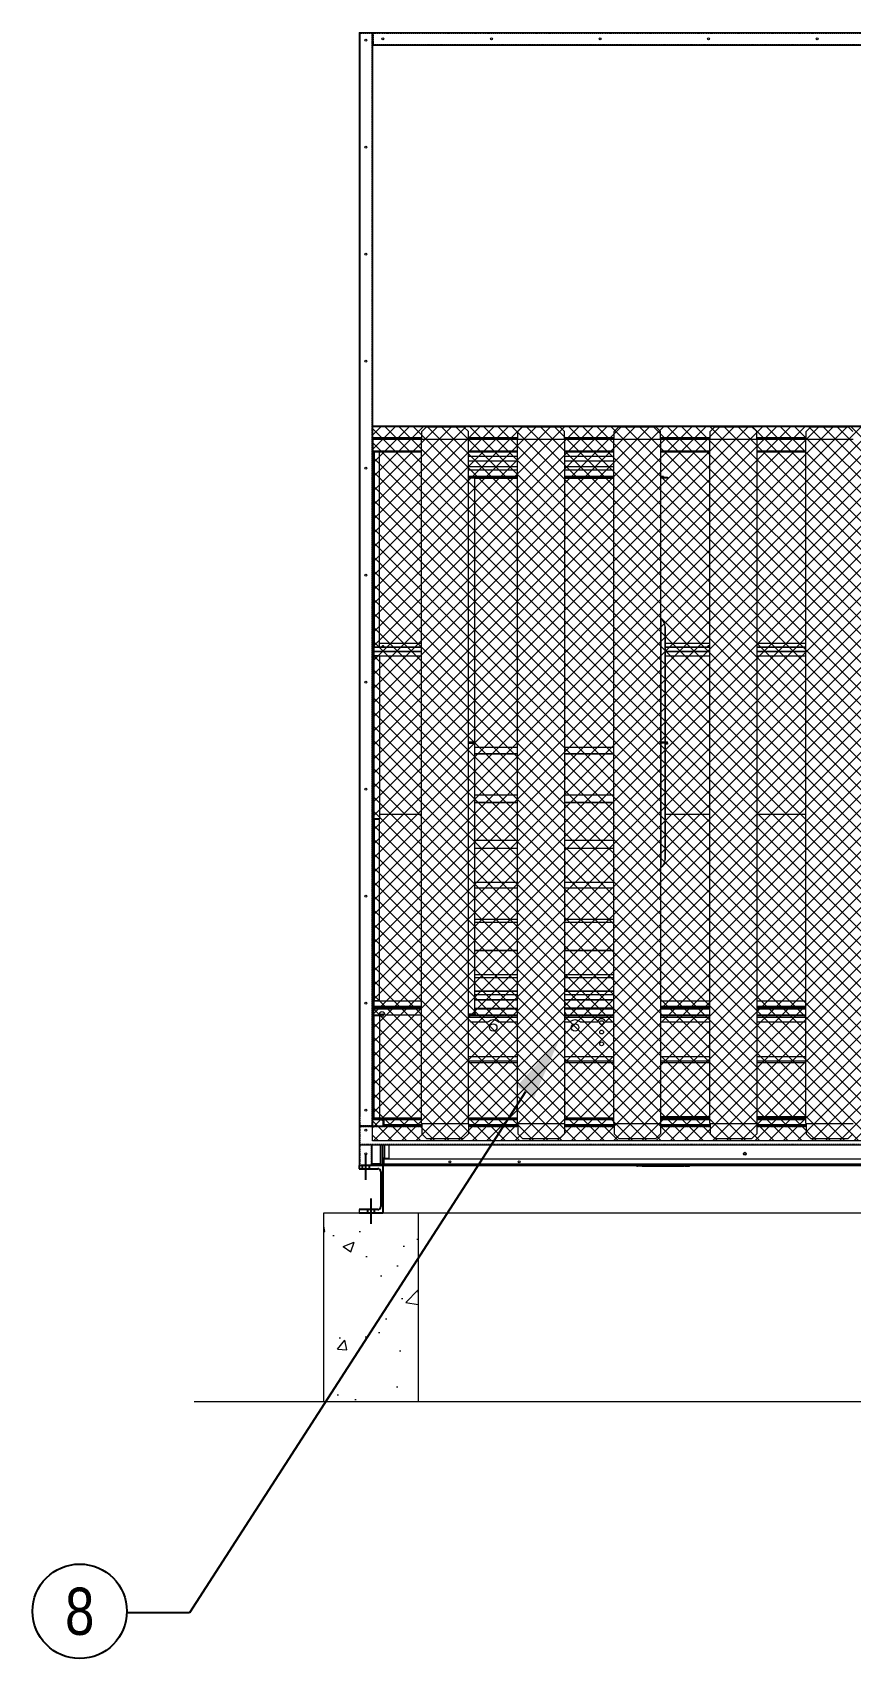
# Model space of a CAD drawing. Header units: millimetres. Extents: x -17070 to 42347, y -291348 to 30072.
# Drawn here: x 30963 to 33563, y 15293 to 20459 of the extents above; entities that cross this region are included whole.
import ezdxf
from ezdxf import colors
from ezdxf.entities.mleader import LeaderData, LeaderLine
from ezdxf.enums import TextEntityAlignment as Align
from ezdxf.math import Vec2, Vec3

# ---------------------------------------------------------------- set-up
doc = ezdxf.new("R2010")
doc.units = ezdxf.units.MM
for name, pattern in [('CENTER', [2, 1.25, -0.25, 0.25, -0.25]), ('CENTERX2', [4, 2.5, -0.5, 0.5, -0.5]), ('HIDDEN', [0.375, 0.25, -0.125]), ('HIDDENX2', [0.75, 0.5, -0.25])]:
    doc.linetypes.add(name, pattern=pattern)
for name, color, linetype in [('center', 1, 'CENTER'), ('HIDD', 2, 'HIDDENX2'), ('냉각탑_dim', 1, 'Continuous'), ('냉각탑_text', 3, 'Continuous'), ('냉각탑_기초', 23, 'Continuous')]:
    doc.layers.add(name, color=color, linetype=linetype)
doc.styles.get("Standard").update_dxf_attribs({"font": 'arial.ttf'})

# ---------------------------------------------------------------- blocks, each defined once
blk = doc.blocks.new('2')
at = {"lineweight": 5}
h = blk.add_hatch(dxfattribs=at)
h.set_pattern_fill('ANSI37', scale=10)
h.set_pattern_definition([(45, (-1510573.433, -471356), (-22.4506403, 22.4506403), []), (135, (-1510573.433, -471356), (-22.4506403, -22.4506403), [])])
h.paths.add_polyline_path([(35560.2, 16937.4), (35560.2, 19207.4), (32044.2, 19207.4), (32044.2, 16937.4)])
at = {"color": 7, "lineweight": 20}
for p, q in [((32004.2, 20457.7), (32004.2, 17013.1)), ((32200.7, 19171.4), (32046.2, 19171.4)), ((32200.7, 19169.4), (32047.6, 19169.4)), ((32506.2, 19171.4), (32348.7, 19171.4)), ((32506.2, 19169.4), (32348.7, 19169.4)), ((32811.7, 19171.4), (32654.2, 19171.4)), ((32811.7, 19169.4), (32654.2, 19169.4)), ((33117.2, 19171.4), (32959.7, 19171.4)), ((33422.7, 19171.4), (33265.2, 19171.4)), ((32199.7, 19166), (32045.9, 19166)), ((32045.9, 19130.8), (32199.7, 19130.8)), ((32046.2, 19127.4), (32199.7, 19127.4)), ((32046.2, 17014.8), (32046.2, 19127.4)), ((32505.2, 19166), (32349.7, 19166)), ((32349.7, 19130.8), (32505.2, 19130.8)), ((32349.7, 19127.4), (32505.2, 19127.4)), ((32810.7, 19166), (32655.2, 19166)), ((32655.2, 19130.8), (32810.7, 19130.8)), ((32655.2, 19127.4), (32810.7, 19127.4)), ((33116.2, 19166), (32960.7, 19166)), ((32960.7, 19130.8), (33116.2, 19130.8)), ((32960.7, 19127.4), (33116.2, 19127.4)), ((33421.7, 19166), (33266.2, 19166)), ((33266.2, 19130.8), (33421.7, 19130.8)), ((33266.2, 19127.4), (33421.7, 19127.4)), ((32002.2, 18709.1), (32002.2, 17013.1)), ((32349.7, 17336), (32505.2, 17336)), ((32349.7, 17330.8), (32505.2, 17330.8)), ((32655.2, 17336), (32810.7, 17336)), ((32655.2, 17330.8), (32810.7, 17330.8)), ((32784.5, 17316), (32810.7, 17316)), ((32960.7, 17336), (33116.2, 17336)), ((32960.7, 17330.8), (33116.2, 17330.8)), ((32960.7, 17316), (33116.2, 17316)), ((33266.2, 17336), (33421.7, 17336)), ((33266.2, 17330.8), (33421.7, 17330.8)), ((33266.2, 17316), (33421.7, 17316)), ((32349.7, 17206), (32505.2, 17206)), ((32655.2, 17206), (32810.7, 17206)), ((32960.7, 17206), (33116.2, 17206)), ((33266.2, 17206), (33421.7, 17206)), ((32505.2, 17191.2), (32349.7, 17191.2)), ((32505.2, 17186), (32349.7, 17186)), ((32810.7, 17191.2), (32655.2, 17191.2)), ((32810.7, 17186), (32655.2, 17186)), ((33116.2, 17191.2), (32960.7, 17191.2)), ((33116.2, 17186), (32960.7, 17186)), ((33421.7, 17191.2), (33266.2, 17191.2)), ((33421.7, 17186), (33266.2, 17186)), ((32049.2, 17011), (32199.7, 17011)), ((32070, 17009.4), (32199.7, 17009.4)), ((32199.7, 17004.2), (32079.8, 17004.2)), ((32349.7, 17011), (32505.2, 17011)), ((32349.7, 17009.4), (32505.2, 17009.4)), ((32505.2, 17009.4), (32349.7, 17009.4)), ((32505.2, 17004.2), (32349.7, 17004.2)), ((32655.2, 17011), (32810.7, 17011)), ((32655.2, 17009.4), (32810.7, 17009.4)), ((32810.7, 17009.4), (32655.2, 17009.4)), ((32810.7, 17004.2), (32655.2, 17004.2)), ((32960.7, 17011), (33116.2, 17011)), ((32960.7, 17009.4), (33116.2, 17009.4)), ((33116.2, 17009.4), (32960.7, 17009.4)), ((33116.2, 17004.2), (32960.7, 17004.2)), ((33266.2, 17011), (33421.7, 17011)), ((33266.2, 17009.4), (33421.7, 17009.4)), ((33421.7, 17009.4), (33266.2, 17009.4)), ((33421.7, 17004.2), (33266.2, 17004.2)), ((32079.8, 16989.4), (32200.7, 16989.4)), ((32348.7, 16989.4), (32506.2, 16989.4)), ((32654.2, 16989.4), (32811.7, 16989.4)), ((32959.7, 16989.4), (33117.2, 16989.4)), ((33265.2, 16989.4), (33422.7, 16989.4)), ((35524.6, 16879.4), (32079.8, 16879.4)), ((32079.8, 16864.6), (35524.6, 16864.6)), ((32079.8, 16859.4), (35524.6, 16859.4))]:
    blk.add_line(p, q, dxfattribs=at)
at = {"lineweight": 20}
for p, q in [((32044.2, 19207.4), (35560.2, 19207.4)), ((32044.2, 16937.4), (32044.2, 19207.4)), ((32200.7, 19191.4), (32215.7, 19206.4)), ((32200.7, 19166.4), (32200.7, 19191.4)), ((32215.7, 19206.4), (32333.7, 19206.4)), ((32348.7, 19191.4), (32333.7, 19206.4)), ((32348.7, 19166.4), (32348.7, 19191.4)), ((32506.2, 19191.4), (32521.2, 19206.4)), ((32506.2, 19166.4), (32506.2, 19191.4)), ((32521.2, 19206.4), (32639.2, 19206.4)), ((32654.2, 19191.4), (32639.2, 19206.4)), ((32654.2, 19166.4), (32654.2, 19191.4)), ((32811.7, 19191.4), (32826.7, 19206.4)), ((32811.7, 19166.4), (32811.7, 19191.4)), ((32826.7, 19206.4), (32944.7, 19206.4)), ((32959.7, 19191.4), (32944.7, 19206.4)), ((32959.7, 19166.4), (32959.7, 19191.4)), ((33117.2, 19191.4), (33132.2, 19206.4)), ((33117.2, 19166.4), (33117.2, 19191.4)), ((33132.2, 19206.4), (33250.2, 19206.4)), ((33265.2, 19191.4), (33250.2, 19206.4)), ((33265.2, 19166.4), (33265.2, 19191.4)), ((33422.7, 19191.4), (33437.7, 19206.4)), ((33422.7, 19166.4), (33422.7, 19191.4)), ((33437.7, 19206.4), (33555.7, 19206.4)), ((33570.7, 19191.4), (33555.7, 19206.4)), ((32199.7, 16993.4), (32199.7, 19166.4)), ((32349.7, 19166.4), (32199.7, 19166.4)), ((32349.7, 16993.4), (32349.7, 19166.4)), ((32505.2, 16993.4), (32505.2, 19166.4)), ((32655.2, 19166.4), (32505.2, 19166.4)), ((32655.2, 16993.4), (32655.2, 19166.4)), ((32810.7, 16993.4), (32810.7, 19166.4)), ((32960.7, 19166.4), (32810.7, 19166.4)), ((32960.7, 16993.4), (32960.7, 19166.4)), ((33116.2, 16993.4), (33116.2, 19166.4)), ((33266.2, 19166.4), (33116.2, 19166.4)), ((33266.2, 16993.4), (33266.2, 19166.4)), ((33421.7, 16993.4), (33421.7, 19166.4)), ((33571.7, 19166.4), (33421.7, 19166.4)), ((32002.2, 17008.3), (32002.2, 16859.4)), ((32199.7, 16993.4), (32349.7, 16993.4)), ((32200.7, 16993.4), (32200.7, 16960.4)), ((32200.7, 16960.4), (32215.7, 16945.4)), ((32215.7, 16945.4), (32333.7, 16945.4)), ((32348.7, 16960.4), (32333.7, 16945.4)), ((32348.7, 16993.4), (32348.7, 16960.4)), ((32505.2, 16993.4), (32655.2, 16993.4)), ((32506.2, 16993.4), (32506.2, 16960.4)), ((32506.2, 16960.4), (32521.2, 16945.4)), ((32521.2, 16945.4), (32639.2, 16945.4)), ((32654.2, 16960.4), (32639.2, 16945.4)), ((32654.2, 16993.4), (32654.2, 16960.4)), ((32810.7, 16993.4), (32960.7, 16993.4)), ((32811.7, 16993.4), (32811.7, 16960.4)), ((32811.7, 16960.4), (32826.7, 16945.4)), ((32826.7, 16945.4), (32944.7, 16945.4)), ((32959.7, 16960.4), (32944.7, 16945.4)), ((32959.7, 16993.4), (32959.7, 16960.4)), ((33116.2, 16993.4), (33266.2, 16993.4)), ((33117.2, 16993.4), (33117.2, 16960.4)), ((33117.2, 16960.4), (33132.2, 16945.4)), ((33132.2, 16945.4), (33250.2, 16945.4)), ((33265.2, 16960.4), (33250.2, 16945.4)), ((33265.2, 16993.4), (33265.2, 16960.4)), ((33421.7, 16993.4), (33571.7, 16993.4)), ((33422.7, 16993.4), (33422.7, 16960.4)), ((33422.7, 16960.4), (33437.7, 16945.4)), ((33437.7, 16945.4), (33555.7, 16945.4)), ((33570.7, 16960.4), (33555.7, 16945.4)), ((35560.2, 16937.4), (32044.2, 16937.4)), ((32075.2, 16859.4), (32002.2, 16859.4))]:
    blk.add_line(p, q, dxfattribs=at)
at = {"color": 7, "lineweight": 20, "ltscale": 0.001131}
for p, q in [((32045.9, 19168.7), (32045.9, 19166)), ((32045.5, 17013.1), (32044.2, 17013.1))]:
    blk.add_line(p, q, dxfattribs=at)
at = {"color": 7, "lineweight": 20, "ltscale": 0.014667}
blk.add_line((32045.9, 19130.8), (32045.9, 19166), dxfattribs=at)
at = {"color": 7, "lineweight": 20, "ltscale": 0.001417}
for p, q in [((32045.9, 19130.8), (32045.9, 19127.4)), ((32046.2, 17959.5), (32049.6, 17959.5)), ((32046.2, 17383.8), (32049.6, 17383.8)), ((32047.9, 17361.8), (32047.9, 17365.2)), ((32047.9, 17359.4), (32047.9, 17356)), ((32049.6, 17335.4), (32046.2, 17335.4))]:
    blk.add_line(p, q, dxfattribs=at)
at = {"color": 7, "lineweight": 20, "ltscale": 0.000133398}
blk.add_line((32049.6, 19127.1), (32049.6, 19127.4), dxfattribs=at)
at = {"color": 7, "lineweight": 20, "ltscale": 0.000208374}
blk.add_line((32049.6, 19126.6), (32049.6, 19127.1), dxfattribs=at)
at = {"color": 7, "lineweight": 20, "ltscale": 0.258309}
for p, q in [((32049.6, 19126.6), (32049.6, 18506.6)), ((32066.2, 18506.6), (32066.2, 19126.6))]:
    blk.add_line(p, q, dxfattribs=at)
at = {"color": 7, "lineweight": 20, "ltscale": 0.006917}
for p, q in [((32066.2, 19126.6), (32049.6, 19126.6)), ((32049.6, 18506.6), (32066.2, 18506.6)), ((32066.2, 18478.9), (32049.6, 18478.9)), ((32066.2, 18477.7), (32049.6, 18477.7)), ((32066.2, 17961.2), (32049.6, 17961.2)), ((32066.2, 17959), (32049.6, 17959)), ((32047.9, 17381.8), (32047.9, 17365.2)), ((32049.6, 17383.8), (32066.2, 17383.8)), ((32066.2, 17335.4), (32049.6, 17335.4))]:
    blk.add_line(p, q, dxfattribs=at)
at = {"color": 7, "lineweight": 20, "ltscale": 0.000341772}
blk.add_line((32066.2, 19126.6), (32066.2, 19127.4), dxfattribs=at)
at = {"color": 0, "lineweight": 20}
for p, q in [((32505.2, 19112.3), (32349.7, 19112.3)), ((32349.7, 19098.3), (32505.2, 19098.3)), ((32505.2, 19079.1), (32349.7, 19079.1)), ((32349.7, 19069.5), (32505.2, 19069.5)), ((32810.7, 19112.3), (32655.2, 19112.3)), ((32655.2, 19098.3), (32810.7, 19098.3)), ((32810.7, 19079.1), (32655.2, 19079.1)), ((32655.2, 19069.5), (32810.7, 19069.5))]:
    blk.add_line(p, q, dxfattribs=at)
at = {"color": 7, "lineweight": 20, "ltscale": 0.2695}
for p, q in [((32505.2, 19048.8), (32349.7, 19048.8)), ((32505.2, 19046.8), (32349.7, 19046.8)), ((32810.7, 19048.8), (32655.2, 19048.8)), ((32810.7, 19046.8), (32655.2, 19046.8)), ((32969.4, 19048.8), (32960.7, 19048.8)), ((32969.4, 19046.8), (32960.7, 19046.8))]:
    blk.add_line(p, q, dxfattribs=at)
at = {"color": 7, "lineweight": 20, "ltscale": 0.251167}
for p, q in [((32349.7, 19046.8), (32505.2, 19046.8)), ((32349.7, 19044.8), (32505.2, 19044.8)), ((32655.2, 19046.8), (32810.7, 19046.8)), ((32655.2, 19044.8), (32810.7, 19044.8))]:
    blk.add_line(p, q, dxfattribs=at)
at = {"color": 7, "lineweight": 20, "ltscale": 0.0155}
for p, q in [((32368.9, 19044.8), (32349.7, 19044.8)), ((32960.7, 19046.4), (32981.3, 19046.4)), ((32960.7, 19044.8), (32981.3, 19044.8)), ((32349.7, 18205.2), (32368.9, 18205.2)), ((32349.7, 18201), (32368.9, 18201)), ((32960.7, 18205.2), (32981.3, 18205.2)), ((32960.7, 18203.6), (32981.3, 18203.6)), ((32981.3, 18203), (32960.7, 18203)), ((32981.3, 18201.4), (32960.7, 18201.4)), ((32349.7, 17340.4), (32368.9, 17340.4)), ((32368.9, 17340.1), (32349.7, 17340.1)), ((32349.7, 17339.6), (32368.9, 17339.6)), ((32349.7, 17338), (32368.9, 17338))]:
    blk.add_line(p, q, dxfattribs=at)
at = {"color": 7, "lineweight": 20, "ltscale": 0.349833}
blk.add_line((32368.9, 18205.2), (32368.9, 19044.8), dxfattribs=at)
at = {"color": 7, "lineweight": 20, "ltscale": 0.2225}
for p, q in [((32368.9, 19043.4), (32505.2, 19043.4)), ((32655.2, 19043.4), (32810.7, 19043.4)), ((32368.9, 18189.1), (32505.2, 18189.1)), ((32368.9, 18188.5), (32505.2, 18188.5)), ((32655.2, 18189.1), (32810.7, 18189.1)), ((32655.2, 18188.5), (32810.7, 18188.5)), ((32368.9, 18168.2), (32505.2, 18168.2)), ((32368.9, 18167.9), (32505.2, 18167.9)), ((32655.2, 18168.2), (32810.7, 18168.2)), ((32655.2, 18167.9), (32810.7, 18167.9)), ((32368.9, 18037.4), (32505.2, 18037.4)), ((32368.9, 18036.9), (32505.2, 18036.9)), ((32655.2, 18037.4), (32810.7, 18037.4)), ((32655.2, 18036.9), (32810.7, 18036.9)), ((32368.9, 18013.6), (32505.2, 18013.6)), ((32368.9, 18013.3), (32505.2, 18013.3)), ((32655.2, 18013.6), (32810.7, 18013.6)), ((32655.2, 18013.3), (32810.7, 18013.3)), ((32368.9, 17893.6), (32505.2, 17893.6)), ((32368.9, 17893.1), (32505.2, 17893.1)), ((32655.2, 17893.6), (32810.7, 17893.6)), ((32655.2, 17893.1), (32810.7, 17893.1)), ((32368.9, 17867.9), (32505.2, 17867.9)), ((32368.9, 17867.6), (32505.2, 17867.6)), ((32655.2, 17867.9), (32810.7, 17867.9)), ((32655.2, 17867.6), (32810.7, 17867.6)), ((32368.9, 17760.3), (32505.2, 17760.3)), ((32368.9, 17759.8), (32505.2, 17759.8)), ((32368.9, 17741.5), (32505.2, 17741.5)), ((32368.9, 17741.4), (32505.2, 17741.4)), ((32655.2, 17760.3), (32810.7, 17760.3)), ((32655.2, 17759.8), (32810.7, 17759.8)), ((32655.2, 17741.5), (32810.7, 17741.5)), ((32655.2, 17741.4), (32810.7, 17741.4)), ((32368.9, 17642.3), (32505.2, 17642.3)), ((32368.9, 17641.8), (32505.2, 17641.8)), ((32368.9, 17632.9), (32505.2, 17632.9)), ((32368.9, 17632.8), (32505.2, 17632.8)), ((32655.2, 17642.3), (32810.7, 17642.3)), ((32655.2, 17641.8), (32810.7, 17641.8)), ((32655.2, 17632.9), (32810.7, 17632.9)), ((32655.2, 17632.8), (32810.7, 17632.8)), ((32368.9, 17543.2), (32505.2, 17543.2)), ((32368.9, 17542.9), (32505.2, 17542.9)), ((32655.2, 17543.2), (32810.7, 17543.2)), ((32655.2, 17542.9), (32810.7, 17542.9)), ((32368.9, 17466.7), (32505.2, 17466.7)), ((32368.9, 17466.4), (32505.2, 17466.4)), ((32655.2, 17466.7), (32810.7, 17466.7)), ((32655.2, 17466.4), (32810.7, 17466.4)), ((32368.9, 17456.5), (32505.2, 17456.5)), ((32368.9, 17456.4), (32505.2, 17456.4)), ((32368.9, 17414), (32505.2, 17414)), ((32368.9, 17413.8), (32505.2, 17413.8)), ((32655.2, 17456.5), (32810.7, 17456.5)), ((32655.2, 17456.4), (32810.7, 17456.4)), ((32655.2, 17414), (32810.7, 17414)), ((32655.2, 17413.8), (32810.7, 17413.8)), ((32368.9, 17403), (32505.2, 17403)), ((32368.9, 17402.9), (32505.2, 17402.9)), ((32368.9, 17387.3), (32505.2, 17387.3)), ((32368.9, 17387.3), (32505.2, 17387.3)), ((32368.9, 17385.9), (32505.2, 17385.9)), ((32368.9, 17359.3), (32505.2, 17359.3)), ((32655.2, 17403), (32810.7, 17403)), ((32655.2, 17402.9), (32810.7, 17402.9)), ((32655.2, 17387.3), (32810.7, 17387.3)), ((32655.2, 17387.3), (32810.7, 17387.3)), ((32655.2, 17385.9), (32810.7, 17385.9)), ((32810.7, 17359.3), (32655.2, 17359.3)), ((32655.2, 17359.3), (32810.7, 17359.3)), ((32505.2, 17356), (32368.9, 17356)), ((32810.7, 17356), (32655.2, 17356))]:
    blk.add_line(p, q, dxfattribs=at)
at = {"color": 7, "lineweight": 20, "ltscale": 0.008333}
blk.add_line((32969.4, 19046.8), (32960.7, 19046.8), dxfattribs=at)
at = {"color": 7, "lineweight": 20, "ltscale": 0.000833333}
for p, q in [((32969.4, 19048.8), (32969.4, 19046.8)), ((32046.2, 18478.9), (32048.2, 18478.9)), ((32046.2, 17383.8), (32048.2, 17383.8)), ((32048.2, 17383.8), (32048.2, 17381.8)), ((32049.6, 17381.8), (32049.6, 17383.8)), ((32049.6, 17337.4), (32049.6, 17335.4)), ((32897.7, 16857.4), (32897.7, 16859.4)), ((33037.7, 16857.4), (33037.7, 16859.4))]:
    blk.add_line(p, q, dxfattribs=at)
at = {"color": 7, "lineweight": 20, "ltscale": 0.000666667}
for p, q in [((32981.3, 19046.4), (32981.3, 19044.8)), ((32981.3, 18203.6), (32981.3, 18205.2)), ((32981.3, 18203), (32981.3, 18201.4)), ((32981.3, 18200), (32981.3, 18198.4)), ((32368.9, 17339.6), (32368.9, 17338)), ((32049.2, 17009.4), (32049.2, 17011))]:
    blk.add_line(p, q, dxfattribs=at)
at = {"color": 7, "lineweight": 20, "ltscale": 0.020113}
blk.add_line((32961.3, 18547.4), (32961.3, 18595.7), dxfattribs=at)
at = {"color": 7, "lineweight": 20, "ltscale": 0.142602}
blk.add_line((32961.3, 18205.2), (32961.3, 18547.4), dxfattribs=at)
at = {"color": 7, "lineweight": 20, "ltscale": 0.018857}
for p, q in [((32974.1, 18571.1), (32974.1, 18525.8)), ((32974.1, 17831.7), (32974.1, 17877))]:
    blk.add_line(p, q, dxfattribs=at)
at = {"color": 7, "lineweight": 20, "ltscale": 0.152458}
blk.add_line((32974.1, 18205.2), (32974.1, 18571.1), dxfattribs=at)
at = {"color": 7, "lineweight": 20, "ltscale": 0.104087}
for p, q in [((32199.7, 18506.4), (32047.9, 18506.4)), ((32199.7, 18505.1), (32047.9, 18505.1)), ((32199.7, 18492.4), (32047.9, 18492.4)), ((32199.7, 18491.2), (32047.9, 18491.2)), ((32047.9, 18479.2), (32199.7, 18479.2))]:
    blk.add_line(p, q, dxfattribs=at)
at = {"color": 7, "lineweight": 20, "ltscale": 0.000535656}
for p, q in [((32047.9, 18505.1), (32047.9, 18506.4)), ((32066.2, 18477.7), (32066.2, 18478.9))]:
    blk.add_line(p, q, dxfattribs=at)
at = {"color": 7, "lineweight": 20, "ltscale": 0.005298}
blk.add_line((32047.9, 18505.1), (32047.9, 18492.4), dxfattribs=at)
at = {"color": 7, "lineweight": 20, "ltscale": 0.096462}
blk.add_line((32199.7, 18518.1), (32066.2, 18518.1), dxfattribs=at)
at = {"color": 7, "lineweight": 20, "ltscale": 0.133601}
blk.add_line((32974.1, 18525.8), (32974.1, 18205.2), dxfattribs=at)
at = {"color": 7, "lineweight": 20, "ltscale": 0.205257}
for p, q in [((33116.2, 18518.1), (32974.1, 18518.1)), ((33116.2, 18506.4), (32974.1, 18506.4)), ((33116.2, 18505.1), (32974.1, 18505.1)), ((33421.7, 18518.1), (33266.2, 18518.1)), ((33421.7, 18506.4), (33266.2, 18506.4)), ((33421.7, 18505.1), (33266.2, 18505.1)), ((33116.2, 18492.4), (32974.1, 18492.4)), ((33116.2, 18491.2), (32974.1, 18491.2)), ((32974.1, 18479.2), (33116.2, 18479.2)), ((33421.7, 18492.4), (33266.2, 18492.4)), ((33421.7, 18491.2), (33266.2, 18491.2)), ((33266.2, 18479.2), (33421.7, 18479.2)), ((33116.2, 17975.2), (32974.1, 17975.2)), ((33116.2, 17974.3), (32974.1, 17974.3)), ((33421.7, 17975.2), (33266.2, 17975.2)), ((33421.7, 17974.3), (33266.2, 17974.3))]:
    blk.add_line(p, q, dxfattribs=at)
at = {"color": 7, "lineweight": 20, "ltscale": 0.000708333}
for p, q in [((32046.2, 18493.3), (32047.9, 18493.3)), ((32046.2, 17364.7), (32047.9, 17364.7)), ((32046.2, 17363.8), (32047.9, 17363.8)), ((32047.9, 17357.4), (32046.2, 17357.4)), ((32047.9, 17356.5), (32046.2, 17356.5))]:
    blk.add_line(p, q, dxfattribs=at)
at = {"color": 7, "lineweight": 20, "ltscale": 0.000506051}
blk.add_line((32047.9, 18491.2), (32047.9, 18492.4), dxfattribs=at)
at = {"color": 7, "lineweight": 20, "ltscale": 0.004993}
blk.add_line((32047.9, 18491.2), (32047.9, 18479.2), dxfattribs=at)
at = {"color": 7, "lineweight": 20, "ltscale": 0.000102715}
for p, q in [((32048.2, 18478.9), (32048.2, 18479.2)), ((32049.6, 18479.2), (32049.6, 18478.9))]:
    blk.add_line(p, q, dxfattribs=at)
at = {"color": 7, "lineweight": 20, "ltscale": 0.215196}
for p, q in [((32049.6, 17961.2), (32049.6, 18477.7)), ((32066.2, 18477.7), (32066.2, 17961.2))]:
    blk.add_line(p, q, dxfattribs=at)
at = {"color": 7, "lineweight": 20, "ltscale": 0.358583}
blk.add_line((32368.9, 17340.4), (32368.9, 18201), dxfattribs=at)
at = {"color": 7, "lineweight": 20, "ltscale": 0.000250003}
blk.add_line((32961.3, 18203), (32961.3, 18203.6), dxfattribs=at)
at = {"color": 7, "lineweight": 20, "ltscale": 0.164299}
blk.add_line((32961.3, 17807.1), (32961.3, 18201.4), dxfattribs=at)
at = {"color": 7, "lineweight": 20, "ltscale": 0.00025}
for p, q in [((32974.1, 18203.6), (32974.1, 18203)), ((32974.1, 18203), (32974.1, 18203.6))]:
    blk.add_line(p, q, dxfattribs=at)
at = {"color": 7, "lineweight": 20, "ltscale": 0.154042}
blk.add_line((32974.1, 18201.4), (32974.1, 17831.7), dxfattribs=at)
at = {"color": 7, "lineweight": 20, "ltscale": 0.135185}
blk.add_line((32974.1, 17877), (32974.1, 18201.4), dxfattribs=at)
at = {"color": 7, "lineweight": 20, "ltscale": 0.003004}
for p, q in [((32981.3, 18200), (32974.1, 18200)), ((32981.3, 18198.4), (32974.1, 18198.4))]:
    blk.add_line(p, q, dxfattribs=at)
at = {"color": 7, "lineweight": 20, "ltscale": 0.000249486}
blk.add_line((32981.3, 18203), (32981.3, 18203.6), dxfattribs=at)
at = {"color": 7, "lineweight": 20, "ltscale": 0.000615509}
blk.add_line((32048.2, 17959.5), (32048.2, 17961), dxfattribs=at)
at = {"color": 7, "lineweight": 20, "ltscale": 0.000909688}
blk.add_line((32049.6, 17959), (32049.6, 17961.2), dxfattribs=at)
at = {"color": 7, "lineweight": 20, "ltscale": 0.000162643}
blk.add_line((32049.6, 17961.2), (32049.6, 17960.8), dxfattribs=at)
at = {"color": 7, "lineweight": 20, "ltscale": 0.000212316}
blk.add_line((32049.6, 17959), (32049.6, 17959.5), dxfattribs=at)
at = {"color": 7, "lineweight": 20, "ltscale": 0.239669}
for p, q in [((32049.6, 17959), (32049.6, 17383.8)), ((32066.2, 17383.8), (32066.2, 17959))]:
    blk.add_line(p, q, dxfattribs=at)
at = {"color": 7, "lineweight": 20, "ltscale": 0.063875}
for p, q in [((32199.7, 17975.2), (32066.2, 17975.2)), ((32199.7, 17974.3), (32066.2, 17974.3))]:
    blk.add_line(p, q, dxfattribs=at)
at = {"color": 7, "lineweight": 20, "ltscale": 0.000375}
for p, q in [((32046.2, 17364.7), (32046.2, 17363.8)), ((32046.2, 17356.5), (32046.2, 17357.4))]:
    blk.add_line(p, q, dxfattribs=at)
at = {"color": 7, "lineweight": 20, "ltscale": 0.083938}
for p, q in [((32199.7, 17381.8), (32047.9, 17381.8)), ((32199.7, 17365.2), (32047.9, 17365.2)), ((32199.7, 17361.8), (32047.9, 17361.8))]:
    blk.add_line(p, q, dxfattribs=at)
at = {"color": 7, "lineweight": 20, "ltscale": 0.083939}
for p, q in [((32199.7, 17359.4), (32047.9, 17359.4)), ((32199.7, 17356), (32047.9, 17356))]:
    blk.add_line(p, q, dxfattribs=at)
at = {"color": 7, "lineweight": 20, "ltscale": 0.001}
for p, q in [((32048.2, 17359.4), (32048.2, 17361.8)), ((32049.6, 17361.8), (32049.6, 17359.4)), ((32076.2, 17359.4), (32076.2, 17361.8))]:
    blk.add_line(p, q, dxfattribs=at)
at = {"color": 7, "lineweight": 20, "ltscale": 0.072146}
blk.add_line((32199.7, 17361.4), (32076.2, 17361.4), dxfattribs=at)
at = {"color": 7, "lineweight": 20, "ltscale": 0.007669}
blk.add_line((32368.9, 17359.3), (32368.9, 17340.9), dxfattribs=at)
at = {"color": 7, "lineweight": 20, "ltscale": 0.23125}
for p, q in [((33116.2, 17381.8), (32960.7, 17381.8)), ((33116.2, 17365.2), (32960.7, 17365.2)), ((33116.2, 17361.8), (32960.7, 17361.8)), ((33116.2, 17359.4), (32960.7, 17359.4)), ((33421.7, 17381.8), (33266.2, 17381.8)), ((33421.7, 17365.2), (33266.2, 17365.2)), ((33421.7, 17361.8), (33266.2, 17361.8)), ((33421.7, 17359.4), (33266.2, 17359.4)), ((33116.2, 17356), (32960.7, 17356)), ((33421.7, 17356), (33266.2, 17356))]:
    blk.add_line(p, q, dxfattribs=at)
at = {"color": 7, "lineweight": 20, "ltscale": 0.109501}
blk.add_line((33116.2, 17361.4), (32960.7, 17361.4), dxfattribs=at)
at = {"color": 7, "lineweight": 20, "ltscale": 0.111332}
blk.add_line((33421.7, 17361.4), (33266.2, 17361.4), dxfattribs=at)
at = {"color": 7, "lineweight": 20, "ltscale": 0.000128159}
blk.add_line((32046.5, 17335.4), (32046.2, 17335.4), dxfattribs=at)
at = {"color": 7, "lineweight": 20, "ltscale": 0.000414934}
blk.add_line((32047.2, 17358.4), (32047.9, 17357.7), dxfattribs=at)
at = {"color": 7, "lineweight": 20, "ltscale": 0.00775}
blk.add_line((32047.9, 17337.4), (32047.9, 17356), dxfattribs=at)
at = {"color": 7, "lineweight": 20, "ltscale": 0.006792}
blk.add_line((32064.2, 17337.4), (32047.9, 17337.4), dxfattribs=at)
at = {"color": 7, "lineweight": 20, "ltscale": 0.000833334}
blk.add_line((32048.2, 17335.4), (32048.2, 17337.4), dxfattribs=at)
at = {"color": 7, "lineweight": 20, "ltscale": 0.135166}
blk.add_line((32049.6, 17011), (32049.6, 17335.4), dxfattribs=at)
at = {"color": 7, "lineweight": 20, "ltscale": 0.134725}
blk.add_line((32066.2, 17335.4), (32066.2, 17012.1), dxfattribs=at)
at = {"color": 7, "lineweight": 20, "ltscale": 0.111667}
for p, q in [((32199.7, 17337.4), (32084.2, 17337.4)), ((32352.2, 17337.4), (32349.7, 17337.4)), ((32505.2, 17337.4), (32372.2, 17337.4)), ((32810.7, 17337.4), (32660.2, 17337.4)), ((33116.2, 17337.4), (32960.7, 17337.4)), ((33421.7, 17337.4), (33266.2, 17337.4))]:
    blk.add_line(p, q, dxfattribs=at)
at = {"color": 7, "lineweight": 20, "ltscale": 0.023491}
for p, q in [((32355.5, 17316), (32411.9, 17316)), ((32703.6, 17316), (32760, 17316))]:
    blk.add_line(p, q, dxfattribs=at)
at = {"color": 7, "lineweight": 20, "ltscale": 0.00033324}
blk.add_line((32368.9, 17340.9), (32368.9, 17340.1), dxfattribs=at)
at = {"color": 7, "lineweight": 20, "ltscale": 0.040938}
for p, q in [((32443.6, 17316), (32505.2, 17316)), ((32655.2, 17316), (32671.9, 17316))]:
    blk.add_line(p, q, dxfattribs=at)
at = {"color": 7, "lineweight": 20, "ltscale": 1.02319e-05}
blk.add_line((33022.9, 17186), (33022.8, 17186), dxfattribs=at)
at = {"color": 7, "lineweight": 20, "ltscale": 1.03489e-05}
blk.add_line((33033, 17186), (33033, 17186), dxfattribs=at)
at = {"color": 7, "lineweight": 20, "ltscale": 0.000958273}
blk.add_line((32044.2, 17009.4), (32044.2, 17011.7), dxfattribs=at)
at = {"color": 7, "lineweight": 20, "ltscale": 0.026917}
for p, q in [((32044.2, 17009.4), (32070, 17009.4)), ((32070, 17006.2), (32044.2, 17006.2)), ((32005.4, 16859.4), (32070, 16859.4)), ((32070, 16862.6), (32042.2, 16862.6))]:
    blk.add_line(p, q, dxfattribs=at)
at = {"color": 7, "lineweight": 20, "ltscale": 0.000749999}
for p, q in [((32044.2, 17004.4), (32044.2, 17006.2)), ((32046.2, 17004.4), (32046.2, 17006.2)), ((32049.6, 17004.4), (32049.6, 17006.2))]:
    blk.add_line(p, q, dxfattribs=at)
at = {"color": 7, "lineweight": 20, "ltscale": 0.02775}
for p, q in [((32070, 17004.4), (32044.2, 17004.4)), ((32042.2, 16864.4), (32070, 16864.4))]:
    blk.add_line(p, q, dxfattribs=at)
at = {"color": 7, "lineweight": 20, "ltscale": 0.000414935}
blk.add_line((32045.2, 17012.4), (32044.5, 17013.1), dxfattribs=at)
at = {"color": 7, "lineweight": 20, "ltscale": 0.00225}
blk.add_line((32046.2, 17009.4), (32046.2, 17014.8), dxfattribs=at)
at = {"color": 7, "lineweight": 20, "ltscale": 9.12608e-06}
blk.add_line((32046.2, 17014.8), (32046.2, 17014.8), dxfattribs=at)
at = {"color": 7, "lineweight": 20, "ltscale": 0.001532}
for p, q in [((32073.7, 17006.2), (32070, 17006.2)), ((32073.7, 16862.6), (32070, 16862.6))]:
    blk.add_line(p, q, dxfattribs=at)
at = {"color": 7, "lineweight": 20, "ltscale": 0.00075}
for p, q in [((32070, 17004.4), (32070, 17006.2)), ((32077.2, 17004.4), (32077.2, 17006.2)), ((32070, 16864.4), (32070, 16862.6)), ((32077.2, 16864.4), (32077.2, 16862.6))]:
    blk.add_line(p, q, dxfattribs=at)
at = {"color": 7, "lineweight": 20, "ltscale": 0.000699693}
blk.add_line((32074.3, 17007.1), (32072.9, 17006.2), dxfattribs=at)
at = {"color": 7, "lineweight": 20, "ltscale": 1.30533e-05}
blk.add_line((32075.2, 17004.2), (32075.2, 17004.2), dxfattribs=at)
at = {"color": 7, "lineweight": 20, "ltscale": 0.058167}
for p, q in [((32075.2, 17001.3), (32075.2, 17004.2)), ((32075.2, 16864.6), (32075.2, 16924.4))]:
    blk.add_line(p, q, dxfattribs=at)
at = {"color": 7, "lineweight": 20, "ltscale": 0.001083}
for p, q in [((32077.2, 17006.2), (32079.8, 17006.2)), ((32077.2, 17004.4), (32079.8, 17004.4)), ((32077.2, 16864.4), (32079.8, 16864.4)), ((32077.2, 16862.6), (32079.8, 16862.6))]:
    blk.add_line(p, q, dxfattribs=at)
at = {"color": 7, "lineweight": 20, "ltscale": 0.007583}
for p, q in [((32077.2, 17004.4), (32077.2, 16986.2)), ((32077.2, 16882.6), (32077.2, 16864.4))]:
    blk.add_line(p, q, dxfattribs=at)
at = {"color": 7, "lineweight": 20, "ltscale": 0.002167}
for p, q in [((32079.8, 17009.4), (32079.8, 17004.2)), ((32082.4, 16986.2), (32077.2, 16986.2)), ((32082.4, 16882.6), (32077.2, 16882.6)), ((32079.8, 16859.4), (32079.8, 16864.6))]:
    blk.add_line(p, q, dxfattribs=at)
at = {"color": 7, "lineweight": 20, "ltscale": 0.006167}
for p, q in [((32079.8, 17004.2), (32079.8, 16989.4)), ((32097.2, 16986.2), (32082.4, 16986.2)), ((32079.8, 16879.4), (32079.8, 16864.6)), ((32082.4, 16882.6), (32097.2, 16882.6))]:
    blk.add_line(p, q, dxfattribs=at)
at = {"color": 7, "lineweight": 20, "ltscale": 0.000167165}
blk.add_line((32077.2, 16986.2), (32077.6, 16986.2), dxfattribs=at)
at = {"color": 7, "lineweight": 20, "ltscale": 0.001333}
for p, q in [((32080.4, 16986.2), (32080.4, 16989.4)), ((32082.4, 16989.4), (32082.4, 16986.2)), ((32077.2, 16882.6), (32080.4, 16882.6)), ((32080.4, 16879.4), (32080.4, 16882.6)), ((32082.4, 16882.6), (32082.4, 16879.4))]:
    blk.add_line(p, q, dxfattribs=at)
at = {"color": 1, "linetype": 'CENTERX2', "ltscale": 50}
for p, q in [((32023.2, 16814.4), (32023.2, 16894.4)), ((32039.7, 16674.4), (32039.7, 16754.4))]:
    blk.add_line(p, q, dxfattribs=at)
at = {"color": 7, "lineweight": 20, "ltscale": 0.058333}
blk.add_line((32070, 16864.4), (32070, 16924.4), dxfattribs=at)
at = {"color": 7, "lineweight": 20, "ltscale": 0.043167}
for p, q in [((32077.2, 16924.4), (32077.2, 16882.6)), ((32082.4, 16924.4), (32082.4, 16882.6)), ((32097.2, 16882.6), (32097.2, 16924.4))]:
    blk.add_line(p, q, dxfattribs=at)
at = {"color": 7, "lineweight": 25, "ltscale": 0.008333}
blk.add_line((32002.2, 16859.4), (32002.2, 16849.4), dxfattribs=at)
at = {"color": 7, "lineweight": 25, "ltscale": 0.125}
for p, q in [((32077.2, 16859.4), (32002.2, 16859.4)), ((32002.2, 16709.4), (32077.2, 16709.4))]:
    blk.add_line(p, q, dxfattribs=at)
at = {"color": 7, "lineweight": 25, "ltscale": 0.05125}
for p, q in [((32002.2, 16849.4), (32060.7, 16849.4)), ((32060.7, 16719.4), (32002.2, 16719.4))]:
    blk.add_line(p, q, dxfattribs=at)
at = {"color": 7, "lineweight": 20, "ltscale": 0.280701}
for p, q in [((32003.6, 16859.4), (32038.8, 16859.4)), ((32038.8, 16859.4), (32046.2, 16859.4)), ((32244.2, 16859.4), (32046.2, 16859.4)), ((32080.4, 16859.4), (35220, 16859.4)), ((32344.2, 16859.4), (32244.2, 16859.4)), ((35254.2, 16859.4), (32344.2, 16859.4))]:
    blk.add_line(p, q, dxfattribs=at)
at = {"color": 7, "lineweight": 20, "ltscale": 5.84498e-05}
blk.add_line((32004.2, 16859.5), (32004.2, 16859.4), dxfattribs=at)
at = {"color": 7, "lineweight": 20, "ltscale": 0.000499186}
blk.add_line((32005.4, 16859.4), (32004.2, 16859.4), dxfattribs=at)
for p, q in [((32012.2, 16849.4), (32012.2, 16859.4)), ((32034.2, 16849.4), (32034.2, 16859.4)), ((32028.7, 16709.4), (32028.7, 16719.4)), ((32050.7, 16709.4), (32050.7, 16719.4))]:
    blk.add_line(p, q)
at = {"color": 7, "lineweight": 20, "ltscale": 0.027746}
blk.add_line((32070, 16864.4), (32042.2, 16864.4), dxfattribs=at)
at = {"color": 7, "lineweight": 20, "ltscale": 0.0006674}
blk.add_line((32044.2, 16862.8), (32044.2, 16864.4), dxfattribs=at)
at = {"color": 7, "lineweight": 20, "ltscale": 2.54818e-05}
blk.add_line((32044.2, 16862.7), (32044.2, 16862.8), dxfattribs=at)
at = {"color": 7, "lineweight": 20, "ltscale": 0.00074927}
blk.add_line((32046.2, 16864.4), (32046.2, 16862.6), dxfattribs=at)
at = {"color": 7, "lineweight": 20, "ltscale": 0.000666668}
blk.add_line((32047.9, 16864.4), (32047.9, 16862.8), dxfattribs=at)
at = {"color": 7, "lineweight": 20, "ltscale": 8.33333e-05}
blk.add_line((32047.9, 16862.6), (32047.9, 16862.8), dxfattribs=at)
at = {"color": 7, "lineweight": 20, "ltscale": 0.009208}
blk.add_line((32047.9, 16862.8), (32070, 16862.8), dxfattribs=at)
at = {"color": 7, "lineweight": 20, "ltscale": 0.004083}
blk.add_line((32070, 16859.4), (32079.8, 16859.4), dxfattribs=at)
at = {"color": 7, "lineweight": 20, "ltscale": 0.000699695}
blk.add_line((32074.3, 16861.6), (32072.9, 16862.6), dxfattribs=at)
at = {"color": 7, "lineweight": 20, "ltscale": 0.000967382}
blk.add_line((32074.9, 16862.8), (32077.2, 16862.8), dxfattribs=at)
at = {"color": 7, "lineweight": 20, "ltscale": 0.000834114}
blk.add_line((32075.2, 16881.4), (32077.2, 16881.4), dxfattribs=at)
at = {"ltscale": 25}
blk.add_line((32077.2, 16859.4), (32077.2, 16709.4), dxfattribs=at)
at = {"color": 7, "lineweight": 20, "ltscale": 2.13171e-06}
blk.add_line((32880.7, 16859.4), (32880.7, 16859.4), dxfattribs=at)
at = {"color": 7, "lineweight": 20, "ltscale": 0.004833}
for p, q in [((32897.7, 16857.4), (32886.1, 16857.4)), ((33037.7, 16857.4), (33049.3, 16857.4))]:
    blk.add_line(p, q, dxfattribs=at)
at = {"color": 7, "lineweight": 20, "ltscale": 0.000834981}
for p, q in [((32899.7, 16857.4), (32899.7, 16859.4)), ((33035.7, 16857.4), (33035.7, 16859.4))]:
    blk.add_line(p, q, dxfattribs=at)
at = {"color": 7, "lineweight": 20, "ltscale": 0.056667}
blk.add_line((32899.7, 16857.4), (33035.7, 16857.4), dxfattribs=at)
at = {"color": 7, "lineweight": 20, "ltscale": 7.17165e-06}
blk.add_line((32936.5, 16859.4), (32936.5, 16859.4), dxfattribs=at)
at = {"color": 7, "lineweight": 20, "ltscale": 7.33296e-06}
blk.add_line((32947.3, 16859.4), (32947.4, 16859.4), dxfattribs=at)
at = {"color": 7, "lineweight": 20, "ltscale": 2.15275e-06}
blk.add_line((33054.7, 16859.4), (33054.7, 16859.4), dxfattribs=at)
at = {"color": 7, "lineweight": 25, "ltscale": 0.091667}
blk.add_line((32070.7, 16839.4), (32070.7, 16729.4), dxfattribs=at)
at = {"color": 7, "lineweight": 15, "ltscale": 0.0625}
blk.add_line((32002.2, 16719.4), (32002.2, 16709.4), dxfattribs=at)
at = {"lineweight": 5}
blk.add_line((32077.2, 16709.4), (35527.2, 16709.4), dxfattribs=at)
at = {"color": 0, "lineweight": 20}
for points in [[(32960.7, 19130.8), (33116.2, 19130.8)], [(33266.2, 19130.8), (33421.7, 19130.8)], [(33116.2, 17014.4), (32960.7, 17014.4)], [(33421.7, 17014.4), (33266.2, 17014.4)]]:
    blk.add_lwpolyline(points, dxfattribs=at)
at = {"color": 7, "lineweight": 20}
for centre, radius in [((32023.2, 20435.4), 3), ((32077.2, 20439.4), 3), ((32422.2, 20439.4), 3), ((32767.2, 20439.4), 3), ((33112.2, 20439.4), 3), ((33457.2, 20439.4), 3), ((32023.2, 20095.4), 3), ((32023.2, 19755.4), 3), ((32023.2, 19415.4), 3), ((32023.2, 19075.4), 3), ((32023.2, 18735.4), 3), ((32023.2, 18395.4), 3), ((32023.2, 18055.4), 3), ((32023.2, 17715.4), 3), ((32023.2, 17375.4), 3), ((32074.2, 17337.4), 4.5), ((32074.2, 17337.4), 3), ((32427.7, 17298), 12), ((32687.7, 17298), 12), ((32772.2, 17313.5), 6), ((32772.2, 17283.5), 6), ((32772.2, 17246), 6), ((32023.2, 17035.4), 3), ((32023.2, 16971.9), 3), ((32023.2, 16896.9), 3), ((33227.2, 16896.9), 4.5), ((33227.2, 16896.9), 3), ((32290.2, 16871.4), 3), ((32510.2, 16871.4), 3)]:
    blk.add_circle(centre, radius, dxfattribs=at)
for centre, radius, start, end in [((32047.6, 19166), 3.4, 90, 135.0002), ((32984.1, 18628.5), 40, 234.1971, 235.142), ((32944.1, 18571.1), 30, 0, 55.142), ((32944.1, 17831.7), 30, 304.858, 360), ((32984.1, 17774.3), 40, 124.858, 125.8029), ((32049.6, 17356), 3.4, 120.0073, 155.6842), ((32074.2, 17337.4), 10, 0, 180), ((32343.2, 17313.5), 12.5, 11.537, 58.6676), ((32362.2, 17337.4), 10, 176.5502, 180), ((32362.2, 17337.4), 10, 164.372, 167.291), ((32362.2, 17337.4), 4.5, 172.3377, 198.1247), ((32362.2, 17337.4), 4.5, 143.2266, 150.7324), ((32362.2, 17337.4), 3, 168.463, 207.8181), ((32362.2, 17337.4), 3, 116.1063, 132.8335), ((32362.2, 17337.4), 3, 47.1666, 63.8937), ((32362.2, 17337.4), 3, 332.1843, 11.537), ((32362.2, 17337.4), 4.5, 29.2676, 36.7734), ((32362.2, 17337.4), 4.5, 341.8738, 7.6623), ((32362.2, 17337.4), 10, 0, 47.9348), ((32427.7, 17298), 24, 48.5904, 131.4096), ((32650.2, 17337.4), 10, 0, 59.9975), ((32687.7, 17298), 24, 48.5904, 131.4096), ((32772.2, 17313.5), 12.5, 11.537, 168.463), ((32042.8, 17014.8), 3.4, 294.3157, 0), ((32071.2, 17003.4), 10, 163.7293, 174.2608), ((32071.2, 17003.4), 10, 120, 130.5358), ((32071.2, 17003.4), 4.5, 141.5215, 167.16), ((32070, 17004.2), 5.2, 0, 90), ((32071.2, 17003.4), 4.5, 332.7338, 35.0776), ((32040.8, 16862.8), 3.4, 270, 270.9278), ((32040.8, 16862.8), 3.4, 356.6277, 0), ((32042.2, 16862.8), 2.04, 354.372, 359.993), ((32070, 16864.6), 5.2, 270, 0), ((32886.1, 16860.8), 3.4, 204.2426, 270), ((32886.1, 16860.8), 1.4, 267.8184, 270), ((33049.3, 16860.8), 3.4, 270, 335.7574), ((33049.3, 16860.8), 1.4, 270, 272.1991), ((33194.9, 16864.6), 5.2, 269.7408, 270), ((33259.5, 16864.6), 5.2, 270, 270.2592)]:
    blk.add_arc(centre, radius, start, end, dxfattribs=at)
at = {"color": 7, "lineweight": 25}
for centre, start, end in [((32060.7, 16839.4), 0, 90), ((32060.7, 16729.4), 270, 0)]:
    blk.add_arc(centre, 10, start, end, dxfattribs=at)
at = {"color": 7, "lineweight": 20}
for centre, major_axis, start_param, end_param in [((32049.6, 19129.3), (-3.4, 0), 1.021137, 1.570796), ((32049.6, 18508.8), (-3.4, 0), 0, 1.570796), ((32077.2, 18508.6), (3, 0), 6.283156, 9.424749), ((32077.2, 18508.6), (3, 0), 3.141564, 4.212389), ((32077.2, 18504.8), (4.5, 0), 2.070796, 2.080733), ((32077.2, 18504.8), (4.5, 0), 1.06086, 2.070796), ((32077.2, 18508.6), (3, 0), 4.212389, 6.283156), ((33112.2, 18508.6), (3, 0), 1.070796, 3.141564), ((33112.2, 18508.6), (3, 0), 3.141564, 6.283156), ((33112.2, 18504.8), (-4.5, 0), 4.202452, 5.222326), ((33112.2, 18508.6), (3, 0), 6.283156, 7.353982), ((32049.6, 18479.8), (-3.4, 0), 0.42439, 1.570796), ((32049.6, 18479.8), (-1.4, 0), 0.812584, 1.570796), ((32049.6, 17963), (-3.4, 0), 0, 1.570796)]:
    blk.add_ellipse(centre, major_axis=major_axis, ratio=0.642788, start_param=start_param, end_param=end_param, dxfattribs=at)
for points in [[(32045.9, 19168.7), (32046.3, 19169), (32046.6, 19169.2), (32046.9, 19169.3), (32047.3, 19169.4), (32047.6, 19169.4)], [(32045.5, 17013.1), (32045.8, 17013.4), (32046, 17013.8), (32046.2, 17014.1), (32046.2, 17014.5), (32046.2, 17014.8)]]:
    blk.add_open_spline(points, degree=5, dxfattribs=at)
for points in [[(32073.7, 17006.2), (32074.2, 17005.8), (32074.6, 17005.5), (32075, 17005.1), (32075.2, 17004.7), (32075.2, 17004.3), (32075.2, 17004.3), (32075.2, 17004.2), (32075.2, 17004.2)], [(32073.7, 16862.6), (32074.2, 16862.9), (32074.6, 16863.3), (32075, 16863.7), (32075.2, 16864.1), (32075.2, 16864.5), (32075.2, 16864.5), (32075.2, 16864.6), (32075.2, 16864.6)]]:
    blk.add_open_spline(points, degree=5, knots=[0, 0, 0, 0, 0, 0, 6.96855, 6.96855, 6.96855, 7.688136, 7.688136, 7.688136, 7.688136, 7.688136, 7.688136], dxfattribs=at)
at = {"layer": 'center', "lineweight": 20}
for p, q in [((32002.2, 20459.4), (35602.2, 20459.4)), ((32002.2, 20459.4), (32002.2, 16859.4)), ((32044.2, 20459.4), (32044.2, 16984.4)), ((32044.2, 20419.4), (35560.2, 20419.4)), ((32044.2, 19209.4), (35560.2, 19209.4)), ((32044.2, 19169.4), (32200.7, 19169.4)), ((32348.7, 19169.4), (32506.2, 19169.4)), ((32654.2, 19169.4), (32811.7, 19169.4)), ((32200.7, 16984.4), (32002.2, 16984.4)), ((32506.2, 16984.4), (32348.7, 16984.4)), ((32811.7, 16984.4), (32654.2, 16984.4)), ((33117.2, 16984.4), (32959.7, 16984.4)), ((33422.7, 16984.4), (33265.2, 16984.4)), ((35602.2, 16924.4), (32002.2, 16924.4)), ((32042.2, 16924.4), (32042.2, 16859.4)), ((32002.2, 16859.4), (32042.2, 16859.4))]:
    blk.add_line(p, q, dxfattribs=at)
at = {"layer": 'center', "color": 2, "lineweight": 20}
for p, q in [((32044.2, 19207.4), (35560.2, 19207.4)), ((32044.2, 19171.4), (32200.7, 19171.4)), ((32348.7, 19171.4), (32506.2, 19171.4)), ((32654.2, 19171.4), (32811.7, 19171.4)), ((32959.7, 19171.4), (33117.2, 19171.4)), ((33265.2, 19171.4), (33422.7, 19171.4))]:
    blk.add_line(p, q, dxfattribs=at)
at = {"layer": 'HIDD', "linetype": 'HIDDEN', "lineweight": 20}
for p, q in [((32004.2, 20457.4), (35600.2, 20457.4)), ((32004.2, 20457.4), (32004.2, 16986.4)), ((32042.2, 20457.4), (32042.2, 16986.4)), ((32044.2, 20421.4), (35560.2, 20421.4)), ((32046.2, 20457.4), (32046.2, 20421.4)), ((32004.2, 16986.4), (32042.2, 16986.4)), ((32200.7, 16982.4), (32004.2, 16982.4)), ((32004.2, 16982.4), (32004.2, 16859.4)), ((32506.2, 16982.4), (32348.7, 16982.4)), ((32811.7, 16982.4), (32654.2, 16982.4)), ((33117.2, 16982.4), (32959.7, 16982.4)), ((33422.7, 16982.4), (33265.2, 16982.4)), ((35600.2, 16926.4), (32002.2, 16926.4)), ((32040.2, 16924.4), (32040.2, 16861.4)), ((32002.2, 16861.4), (32040.2, 16861.4))]:
    blk.add_line(p, q, dxfattribs=at)

msp = doc.modelspace()

# ---------------------------------------------------------------- hatches: boundary and pattern name
at = {"layer": '냉각탑_기초', "lineweight": 20, "ltscale": 30}
h = msp.add_hatch(dxfattribs=at)
h.set_pattern_fill('AR-CONC', color=256, scale=50, style=0)
h.set_pattern_definition([(50, (17261.2, 168.08), (358.63, -31.376), [37.5, -412.5]), (355, (17261.2, 168.08), (-69.3757, 376.096), [30, -330]), (100.4514, (17291.1, 165.46), (289.2547, 344.72), [31.87, -350.571]), (46.1842, (17261.2, 268.08), (533.6205, -82.7595), [56.25, -618.75]), (96.6356, (17305.67, 261.2), (467.331, 487.059), [47.805, -525.856]), (351.1842, (17261.2, 268.1), (467.331, 487.059), [45, -495]), (21, (17311.2, 243.08), (298.4535, -201.3094), [37.5, -412.5]), (326, (17311.2, 243.08), (121.6577, 362.575), [30, -330]), (71.4514, (17336.07, 226.3), (420.1113, 161.265), [31.87, -350.571]), (37.5, (17261.2, 168.08), (6.0799, 166.4469), [0, -326, 0, -335, 0, -331.25]), (7.5, (17261.2, 168.08), (131.5348, 197.2059), [0, -191, 0, -318.5, 0, -126.25]), (327.5, (17149.7, 168.08), (266.9112, -11.2774), [0, -125, 0, -390, 0, -517.5]), (317.5, (17099.7, 168.08), (291.593, 50.0525), [0, -162.5, 0, -259, 0, -367.5])])
h.paths.add_polyline_path([(32189.7, 16709.4), (31889.7, 16709.4), (31889.7, 16109.4), (32189.7, 16109.4)])

# ---------------------------------------------------------------- linework, layer by layer
at = {"layer": '냉각탑_dim', "linetype": 'ByBlock', "lineweight": -3}
msp.add_circle((31113.5, 15443.2), 150, dxfattribs=at)
at = {"layer": '냉각탑_기초', "lineweight": 20, "ltscale": 30}
msp.add_line((31477.6, 16109.4), (36235.7, 16109.4), dxfattribs=at)
msp.add_lwpolyline([(31889.7, 16109.4), (31889.7, 16709.4), (32189.7, 16709.4), (32189.7, 16109.4)], dxfattribs=at)

# ---------------------------------------------------------------- block references
msp.add_blockref('2', (0, 0))

# ---------------------------------------------------------------- texts
at = {"layer": '냉각탑_text', "width": 0.8}
msp.add_text('8', height=150, dxfattribs=at).set_placement((31113.5, 15443.2), align=Align.MIDDLE_CENTER)

# ---------------------------------------------------------------- leaders
at = {"layer": '냉각탑_dim', "lineweight": -3}
ml = msp.add_multileader_mtext('Standard', dxfattribs=at)
ml.set_content('')
ml.set_leader_properties(color=256)
ml.build(insert=Vec2(0, 0))
ml.multileader.update_dxf_attribs({"text_right_attachment_type": 6, "dogleg_length": 5, "arrow_head_size": 199.5, "scale": 30})
ctx = ml.context
ctx.base_point, ctx.scale, ctx.char_height, ctx.arrow_head_size, ctx.landing_gap_size, ctx.plane_origin = Vec3(31263.4, 15438.5), 30, 7.18, 199.5, 3.59, Vec3(32768.3, 15764.2)
ctx.right_attachment, ctx.text_align_type = 6, 2
notes = []
notes.append((ctx, [(0, (1, 1, 0), (31462.9, 15438.5), (-1, 0), 199.5, [(0, [(32638.3, 17261.1)], 0, [])])]))
ctx.mtext, ml.multileader.dxf.content_type = None, 0
for ctx, leaders in notes:
    for number, flags, end, landing, length, lines in leaders:
        leader = LeaderData()
        leader.index, (leader.has_last_leader_line, leader.has_dogleg_vector, leader.attachment_direction) = number, flags
        leader.last_leader_point, leader.dogleg_vector, leader.dogleg_length = Vec3(end), Vec3(landing), length
        for number, points, colour, breaks in lines:
            line = LeaderLine()
            line.index, line.vertices, line.color, line.breaks = number, Vec3.list(points), colors.encode_raw_color(colour), breaks
            leader.lines.append(line)
        ctx.leaders.append(leader)

doc.saveas('drawing.dxf')
